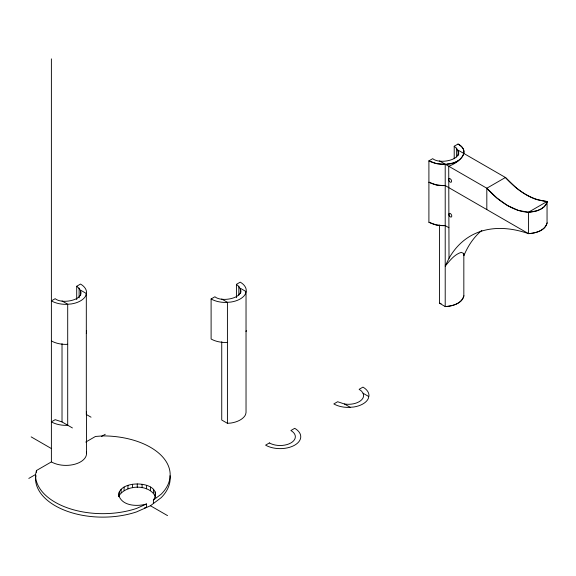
<?xml version="1.0" encoding="UTF-8"?>
<svg xmlns="http://www.w3.org/2000/svg" width="576" height="576" viewBox="0 0 576 576"><rect width="100%" height="100%" fill="white"/><g stroke="black" fill="none" stroke-linecap="round" stroke-linejoin="round"><path stroke-width="0.86" d="M86.371 451.944A20.592 11.887 0 0 1 75.06 464.162A20.592 11.887 0 0 1 51.386 461.909L36.446 470.534L35.482 474.782A67.342 38.88 0 0 0 136.49 508.457L146.578 503.986L146.578 507.456L144.331 507.996M36.065 475.704L35.482 478.253A67.342 38.88 0 0 0 136.49 511.927L150.437 505.75L161.143 497.693A67.342 38.88 0 0 0 170.021 475.726M86.314 333.518L86.544 332.503A20.592 11.887 0 0 0 86.371 330.955M91.037 417.197L86.314 414.468L86.544 413.46A20.592 11.887 0 0 0 86.371 411.912M118.627 496.404C117.252 477.842 165.694 480.924 153.403 500.047L153.403 503.518M118.944 496.75L119.268 491.882M211.104 298.966A20.592 11.887 0 0 0 225.67 302.45L230.998 302.04A20.592 11.887 0 0 0 245.563 293.638L246.262 290.556A20.592 11.887 0 0 0 240.235 282.154L236.419 284.35C251.33 296.374 222.854 303.552 214.92 296.762L211.104 298.966L211.104 339.005A20.592 11.887 0 0 0 225.67 342.482L227.419 342.353M246.031 331.603L246.262 330.595M463.831 255.326L463.356 253.318L461.304 252.367C454.32 254.434 449.77 260.784 445.212 266.076L449.014 258.3L448.718 166.234C458.122 162.929 472.018 152.014 458.028 144.043L454.212 146.246C469.123 158.27 440.647 165.442 432.72 158.659L428.904 160.862L428.904 222.25L436.406 225.014L444.218 225.677M458.15 155.52L458.15 150.178L505.44 177.48C516.326 189.518 530.474 199.915 547.049 201.506C545.206 209.455 535.529 211.774 528.444 212.342M463.982 295.812C461.83 303.725 452.419 306.086 445.226 306.641M547.2 201.514L546.235 204.221L544.212 206.734L541.246 208.901L536.976 210.794L528.43 212.256L518.278 210.384L507.622 205.582L496.966 198.079L486.821 188.23L439.531 160.927M547.2 222.862C545.047 230.774 535.637 233.143 528.444 233.698M119.268 495.353C127.109 484.207 150.444 484.006 155.736 497.441M447.358 164.045C458.107 164.628 471.96 151.618 458.028 144.043M153.403 500.047L161.143 494.222A67.342 38.88 0 0 0 102.823 435.902L95.458 436.464L85.745 442.073M76.702 286.265L80.518 284.062A20.592 11.887 0 0 1 86.544 292.471L85.846 295.546A20.592 11.887 0 0 1 71.28 303.955L65.952 304.358A20.592 11.887 0 0 1 51.386 300.874L55.202 298.678C63.137 305.46 91.613 298.289 76.702 286.265L76.702 299.606M486.821 209.585L486.821 188.23L505.44 177.48L515.585 187.33A69.466 40.104 60 0 0 536.897 199.634L547.049 201.506L547.049 222.854C545.198 230.76 535.543 233.222 528.43 233.604A160.042 92.398 60 0 0 449.014 258.3M28.8 478.418L35.683 474.444M101.484 436.457L105.25 434.282M486.821 188.23A69.466 40.104 60 0 0 528.43 212.256L547.049 201.506M458.028 160.862C449.071 165.47 437.854 165.47 428.904 160.862L436.406 163.62L444.218 164.282M146.578 503.986C137.189 506.772 121.442 506.138 118.627 494.669M439.531 225.014L439.531 303.271L445.212 306.554C452.326 306.166 461.988 303.71 463.831 295.805L463.831 253.526M67.702 344.261L65.952 344.398A20.592 11.887 0 0 1 51.386 340.913M221.738 341.77L221.738 420.026L227.419 423.31L230.998 423.036A20.592 11.887 0 0 0 245.563 414.626L246.031 412.56L246.031 291.564L240.35 288.288L240.35 293.623M444.218 185.638L436.406 184.975L428.904 182.21C433.894 184.802 439.61 185.962 445.212 185.558L528.43 233.604L528.43 212.256M439.531 303.271L441.108 303.394M350.136 407.282L344.455 403.999L337.644 401.731L333.828 403.927A20.592 11.887 0 0 0 348.394 407.412L353.722 407.009A20.592 11.887 0 0 0 368.28 398.599L368.986 395.525A20.592 11.887 0 0 0 362.952 387.115L359.136 389.318L361.555 391.133L363.074 393.25L368.755 396.533M72.418 427.946L62.021 421.942L55.202 419.666L51.386 421.87A20.592 11.887 0 0 0 65.952 425.354L67.702 425.218L67.702 304.229L62.021 300.946M428.904 222.25C433.894 224.842 439.61 226.001 445.212 225.598L448.884 227.722M221.738 299.038L227.419 302.314L227.419 423.31M31.162 436.882L51.264 448.488M150.437 505.75L167.544 515.621M458.669 152.453L458.669 154.238M456.631 148.061L456.631 156.96M454.212 146.246L454.212 158.702M445.212 164.21L445.212 306.554M240.869 290.556L240.869 292.349M238.831 286.171L238.831 295.07M236.419 284.35L236.419 297.698M155.261 491.882L155.261 495.353M153.403 489.29L153.403 492.761M150.437 487.066L150.437 490.536M146.578 485.352L146.578 488.822M142.085 484.279L142.085 487.75M137.261 483.912L137.261 487.382M132.437 484.279L132.437 487.75M127.944 485.352L127.944 488.822M124.085 487.066L124.085 490.536M121.126 489.29L121.126 492.761M86.544 413.46L86.544 453.499M86.314 414.468L86.314 293.479L80.633 290.196L80.633 295.538M79.114 288.079L79.114 297.871M62.021 343.685L62.021 421.942M51.386 58.867L51.386 461.909M36.446 470.534L36.446 472.27M363.074 393.25A15.199 8.777 0 0 1 344.455 403.999M463.968 255.47A160.042 92.297 60.2 0 1 481.824 230.386M269.402 442.944L265.594 445.147A20.592 11.887 0 0 0 294.718 445.147A20.592 11.887 0 0 0 294.718 428.328L290.902 430.531A15.199 8.777 0 0 1 290.902 442.944A15.199 8.777 0 0 1 269.402 442.944M448.718 179.582A2.045 1.181 60 0 0 450.886 182.275A2.045 1.181 60 0 0 450.886 179.388A2.045 1.181 60 0 0 448.718 179.582M448.884 214.373A2.045 1.181 60 0 0 451.051 217.073A2.045 1.181 60 0 0 451.051 214.178A2.045 1.181 60 0 0 448.884 214.373"/></g></svg>
